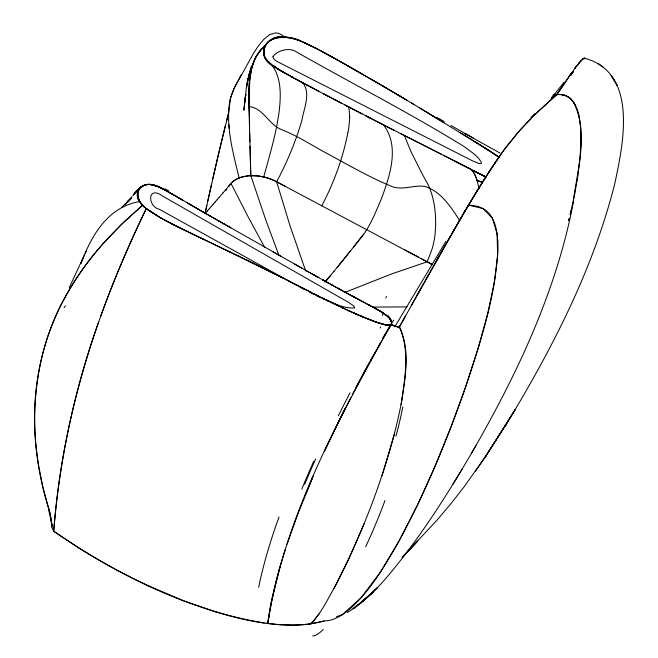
<?xml version="1.0" encoding="UTF-8"?>
<svg xmlns="http://www.w3.org/2000/svg" width="658" height="658" viewBox="0 0 658 658"><rect width="100%" height="100%" fill="white"/><g stroke="black" fill="none" stroke-linecap="round" stroke-linejoin="round"><path stroke-width="0.99" d="M234.898 86.576L231.32 95.476A33.27 18.794 -81.5 0 0 229.65 102.097C225.793 127.685 233.294 153.281 239.084 177.981A43.173 25.004 20.9 0 0 231.007 183.475A42.811 24.79 20.9 0 1 241.889 177.002L249.259 175.735L255.699 175.735A32.859 19.024 20.9 0 1 259.573 176.171L260.93 176.393A42.211 24.445 20.9 0 1 263.71 176.961A20.85 12.074 20.9 0 1 265.182 177.323L266.408 177.66A25.835 14.961 20.9 0 1 267.041 177.841A33.451 19.37 20.9 0 1 269.912 178.795A23.943 13.867 20.9 0 1 271.129 179.256A38.559 22.331 20.9 0 1 273.884 180.424A20.941 12.124 20.9 0 1 274.88 180.892L279.395 183.245M497.835 250.969C495.013 299.76 479.057 346.634 463.693 392.629C444.438 446.716 422.304 499.981 393.969 549.989C381.303 571.489 367.896 593.36 348.83 609.843A173.087 108.57 74.5 0 1 345.113 612.746C339.01 617.229 331.854 620.881 324.131 620.946A111.449 63.448 17.3 0 1 310.708 623.768A110.454 62.88 17.3 0 1 293.197 625.084L279.486 624.689L266.251 623.34M205.148 212.995L218.884 152.121L228.556 113.168L230.44 98.593L233.639 89.291L253.569 53.15L258.783 45.353L264.195 38.937L269.78 34.561L275.521 32.9L278.441 33.295L281.385 34.611L284.363 36.93C266.317 33.484 254.835 56.917 272.922 65.841M251.249 66.91L247.926 79.857L249.629 72.281L247.877 79.437L246.52 87.177L248.041 78.944L246.487 86.749L243.855 110.314L245.763 94.374M78.483 547.859L53.726 531.245C59.491 459.983 74.469 389.487 98.552 322.165M280.012 566.67L271.236 602.44L267.781 623.537C190.178 611.422 118.012 575.24 53.726 531.245C62.017 418.628 96.997 309.556 146.339 208.479C132.908 200.756 136.148 181.238 152.146 184.791A15.956 7.493 28.2 0 1 155.543 185.646A22.051 9.714 27.3 0 1 157.361 186.329M577.856 175.596L580.002 157.854L580.858 144.332A229.856 183.187 41.3 0 0 580.965 137.489L580.43 125.941M577.181 179.979L577.864 175.587M244.365 103.429L245.755 94.505M577.189 179.971L574.862 193.041M244.537 101.793L245.072 98.815M245.426 96.833L245.788 94.842M401.1 404.58C404.9 379.247 411.02 350.977 399.381 326.82L463.939 212.781L485.744 176.879L495.079 162.649L503.74 150.353L520.116 129.955L537.06 112.477L548.978 101.538M573.488 199.547C577.889 168.094 588.82 131.649 573.233 101.677C569.696 96.29 563.001 93.781 556.742 94.629L549.389 101.176M574.179 196.495L574.87 193.033M347.802 132.867C342.925 158.307 333.803 182.858 321.82 205.781M573.628 200.822C556.701 290.935 516.875 374.789 471.293 453.658M574.015 197.351L572.18 205.954M205.107 213.192L206.776 205.469M207.714 201.192L211.481 184.174M212.435 179.938L225.381 125.571M571.407 209.376L571.999 206.801M570.165 214.36L571.078 210.404M572.221 205.452L572.904 202.483M570.215 214.492L571.218 210.223M568.751 220.438L569.186 218.736M226.426 121.434L228.556 113.168M394.644 433.227L382.043 475.611M568.751 220.208L569.244 218.316M263.71 176.953C269.862 154.597 276.631 132.266 279.436 109.179C280.991 93.765 281.303 76.122 270.652 63.637M81.041 263.397L81.247 262.632M81.107 263.134C91.495 235.498 107.838 206.744 139.965 201.496C136.593 197.005 136.469 189.668 141.667 186.469M285.662 548.394C277.734 572.904 271.063 597.949 267.781 623.537C284.083 518.932 336.008 423.645 386.756 332.158M249.464 72.808L251.751 65.726M382.52 315.503L383.359 313.002M383.153 313.66L383.359 313.035L382.75 312.616M287.044 544.207L297.984 513.709L312.221 478.744M81.493 261.876L81.757 261.103M52.426 524.813L52.064 525.676A12.436 7.082 17.3 0 0 52.056 528.037L53.726 531.245M82.053 260.329L84.602 254.712M305.222 495.079L313.224 476.005M364.54 522.789L348.896 558.642L333.919 588.614M344.611 292.514L391.913 273.827L427.248 261.777L432.026 249.209A57.526 36.98 -80.4 0 0 434.856 236.09C436.772 218.653 435.464 199.942 427.766 184.051A100.559 8.612 58.2 0 1 421.219 172.051L410.913 151.488L404.333 135.507M69.287 287.645L83.056 257.961M324.336 451.125L344.924 408.618M324.386 451.478L340.844 417.205M85.392 253.116L86.272 251.323M299.53 40.673C289.545 36.609 276.023 33.961 267.567 42.564C262.452 47.392 262.238 56.095 267.345 61.005M377.47 82.924C353.017 69.082 329.066 54.145 303.544 42.301C290.244 33.78 258.717 34.208 264.458 56.711M344.989 408.931L350.755 397.662M235.399 85.565L239.199 78.524M352.236 394.8L368.908 363.635M272.971 39.266A33.5 22.183 27.7 0 0 265.388 45.583C257.689 63.045 282.348 70.636 293.468 77.841L278.087 69.189L270.257 63.801M355.945 387.323L364.68 371.063M390.416 326.088C393.385 323.045 390.021 318.883 387.899 316.753M367.156 366.539L373.941 354.341M370.602 360.559L375.734 351.356M399.126 327.371L400.113 325.595M402.4 321.532L405.361 316.218M399.176 327.322L404.728 317.353M399.003 327.363L399.324 326.796C409.819 350.007 405.213 376.286 401.783 400.574C395.368 434.856 385.078 468.266 373.028 500.96C362.04 529.953 349.694 558.461 335.317 585.957C327.742 598.862 321.507 613.149 310.699 623.768L322.198 621.473M411.234 305.575L428.514 274.789M416.72 295.845L422.658 285.235M428.753 274.304L434.428 264.228M425.907 279.436L428.777 274.32M240.31 76.558L241.552 74.346M374.805 352.811L381.632 340.869M434.28 264.549L449.044 238.517M434.453 264.245L445.384 244.899M239.775 77.496L240.359 76.46M377.453 348.312L380.011 343.813M437.216 259.285L439.98 254.416M449.027 238.509L477.7 189.71L500.187 155.272A64.599 11.104 -56.3 0 1 506.389 146.726M447.777 240.713L450.738 235.548M451.659 233.911L470.289 201.957L486.163 176.204M453.041 231.517L454.448 229.066M458.848 221.425L460.378 218.793M382.874 338.73L391.642 323.892L391.42 321.737L389.923 319.097M475.931 445.705C448.542 492.612 419.722 539.124 384.157 580.356C373.316 592.545 361.324 604.028 347.276 612.475M463.503 213.422L465.107 210.692M387.43 330.949L391.263 324.55A41.191 23.441 17.6 0 0 393.13 325.414L397.3 326.944L399.381 326.829A1.456 0.831 17.6 0 1 398.764 327.1L391.23 324.567A8.801 3.619 31.6 0 1 390.128 325.241M466.728 207.936L468.373 205.164L471.613 205.304L478.218 206.522L484.559 209.474A17.379 13.843 41.2 0 1 487.405 211.728C495.087 219.163 497.045 230.325 497.703 240.548M452.852 484.37L462.171 469.105M445.935 241.338L394.767 326.861M488.178 173.07L500.187 155.272M384.691 324.748L388.179 325.299L391.091 324.723L391.691 322.749L390.507 319.961M485.275 456.94L515.206 409.613L485.275 456.94L505.944 424.879L504.842 426.721C550.96 350.985 592.554 271.03 614.539 184.668C623.208 144.563 638.91 72.602 584.214 58.11L580.216 61.465M534.584 114.854L556.775 94.678L571.958 72.265L571.424 73.013M564.441 83.122L556.742 94.629L575.758 67.058L583.013 58.652L584.518 58.291M564.441 83.122L565.576 81.452M128.318 201.932L129.338 200.435M319.015 613.84L314.285 620.28L310.699 623.768M475.372 471.325L486.468 455.171L464.309 486.55L451.684 502.745L437.101 520.05L402.704 556.857M225.702 190.771L226.73 189.29M569.228 76.139L569.787 75.349M130.679 198.65L131.806 197.063L129.659 199.95M130.35 199.004L131.871 196.948M125.925 203.676L129.601 198.856M228.844 186.362L230.999 183.467L247.91 216.433L264.812 247.605M576.638 65.899L574.607 68.605L580.998 60.585M506.372 146.816L517.912 132.488L530.348 119.049M363.635 234.141L353.617 246.939M124.987 204.852L128.466 200.723L121.648 207.443M564.07 82.266L552.169 97.113M350.303 251.117L337.176 267.387M133.607 194.735C138.238 186.74 147.688 181.468 156.588 186.041C162.156 188.147 167.305 191.19 172.437 194.168M333.614 271.713C342.053 261.481 350.352 251.134 358.536 240.696C369.426 228.647 375.15 213.25 381.484 198.543C389.914 175.768 399.899 146.635 383.614 124.979L366.391 116.145M578.522 63.497L579.402 62.428M333.919 271.343L325.471 281.517M132.858 195.64C137.292 189.562 143.724 182.472 152.105 184.758M330.686 275.266L324.887 282.208M229 185.836L230.999 183.467M133.59 194.826L141.692 186.444L146.002 184.684L149.498 184.462L157.945 186.568L173.679 194.9M229.009 185.827L223.037 192.86M551.149 98.338L554.554 94.324L553.51 95.525M223.07 192.819L219.081 197.474M217.115 199.761L219.13 197.416M215.15 202.031L217.173 199.687M213.192 204.293L215.215 201.948M211.243 206.538L213.266 204.202M209.293 208.767L211.325 206.439M207.352 210.979L209.384 208.66M205.411 213.184L207.451 210.864M402.046 557.573L417.781 540.975L403.338 556.158M551.388 97.91L555.196 94.152L552.835 96.389M368.974 595.474L360.921 602.802L353.066 608.798L372.856 592.356L363.109 600.894L366.81 597.464M370.462 594.092L377.174 587.865L369.771 594.725M278.877 255.222L265.626 219.517L250.797 175.653L248.93 105.165L249.727 80.638L251.808 67.7L255.592 57.213L261.473 48.931L265.322 45.55C248.247 59.162 249.267 82.924 248.913 102.812M360.921 602.802L372.856 592.356M582.363 59.212L584.205 58.11A64.591 5.034 -60.2 0 1 584.715 58.924M553.674 95.591L554.949 94.53M265.322 45.55C242.21 66.359 250.377 101.324 249.489 129.042M141.7 186.444C131.904 194.02 142.013 206.768 149.909 211.193C167 222.626 186.066 230.645 204.416 239.775L190.178 232.899M336.468 616.735L342.16 614.794L360.946 597.949L380.061 572.641L399.077 540.95L417.583 504.801L435.152 465.954L451.363 426.014L465.806 386.435L478.07 348.51L487.734 313.381L494.397 282.019L497.645 255.255L497.07 233.763L492.283 218.037L482.865 208.446L468.43 205.173M324.131 620.946L322.683 621.341M287.456 37.868L289.972 37.712M390.079 325.2L384.724 324.723L377.996 322.79M557.894 94.546C562.903 94.184 568.15 95.846 571.555 99.646M373.218 307.089L406.973 306.899M239.109 177.997A39.595 22.923 20.9 0 1 250.78 175.637L258.89 176.064L265.602 177.438A31.214 18.07 20.9 0 1 276.64 181.781L432.528 264.722M556.775 94.678C570.692 92.474 578.308 107.221 579.501 118.966M388.179 325.299L380.414 323.539L372.954 320.989M386.534 325.085L376.68 322.223L357.672 314.697M481.631 181.838L477.165 180.703C475.52 175.242 473.053 168.974 466.9 167.305M482.207 182.052L477.165 180.728L476.532 178.737M154.466 185.334L162.041 188.427L170.562 193.082M215.947 611.973L183.269 600.622L149.029 586.081M482.651 182.373L477.165 180.703L478.983 188.657M394.726 326.105L398.707 327.067A1.456 0.831 17.3 0 0 399.332 326.796M375.512 321.926L378.029 322.774M295.006 39.044L305.781 43.296M395.82 326.508L393.13 325.414M365.215 317.937L375.537 321.902M370.355 319.994L372.979 320.964M360.37 315.898L370.388 319.977M365.248 317.921L358.149 314.943M362.764 316.885L348.255 310.551M393.945 325.784L393.089 325.422A40.804 23.227 17.3 0 1 391.23 324.567M358.174 314.927L346.042 309.531M354.284 313.249L356.11 314.055M352.737 312.542L356.134 314.039M303.404 42.252L316.901 48.774L345.689 64.616M303.544 42.301L317.016 48.815M348.288 310.535L350.508 311.538M348.469 310.617L317.337 295.516M343.83 308.503L346.067 309.515M322.659 298.65C332.784 302.598 343.657 308.857 354.711 307.886L353.765 305.954L348.189 302.17L162.715 196.142C147.038 184.684 147.458 206.678 159.326 209.285L296.61 285.309M341.625 307.467L343.854 308.487L321.976 297.852M205.099 240.038L281.772 277.372M239.463 256.488L197.449 236.386M226.319 250.204L230.687 252.294M339.446 306.414L332.849 303.264M161.243 188.04L164.336 189.603M237.604 255.584L282.973 278.054M195.673 235.589L165.956 220.808M245.64 259.466L253.445 263.274M330.661 302.195L332.874 303.248M315.914 295.384L321.005 297.877M252.565 262.846L260.987 266.975M176.426 226.171L186.962 231.361M486.04 177.06L476.071 172.034M482.47 175.275L485.9 176.986M261.275 267.14L265.61 269.319M100.699 316.169A249.242 50.263 -64.5 0 1 122.98 259.885A282.142 56.901 -64.5 0 1 146.356 208.487L159.532 217.263L178.269 227.092M481.829 174.954L485.769 176.92L473.003 170.463M321.951 297.868L324.147 298.938M269.969 271.483L274.287 273.679M405.205 135.926L451.125 159.203M400.887 133.738L441.057 154.087M313.298 293.468L319.78 296.774M383.622 124.971L406.422 136.56M477.905 172.964L478.884 173.465M278.622 275.866L291.642 282.455M300.303 286.863L317.633 295.664M170.373 223.111L174.485 225.201M444.043 155.601L475.06 171.45M379.304 122.775L394.2 130.366M378.21 122.215L379.395 122.824M287.291 280.267L304.613 289.084M311.76 292.687L294.282 283.746M309.573 292.152L314.105 294.463M454.793 161.07L471.811 169.846M452.655 159.984L458.61 163.036M473.941 170.94L480.899 174.436M382.051 124.173L323.489 93.765L331.319 97.902M456.117 161.753L462.755 165.166M365.42 115.66L370.693 118.358M461.184 164.36L467.558 167.658M359.21 112.452L361.283 113.521M347.835 106.555L362.089 113.924M344.915 105.009L353.494 109.475M346.1 105.642L348.419 106.851L349.159 109.524L349.612 117.042M338.837 101.85L341.296 103.142M332.051 98.272L340.622 102.763M333.836 99.226L336.345 100.542M305.147 289.841L298.28 286.197M306.34 84.701L328.095 96.208M307.228 85.178L294.356 78.318M309.474 86.362L312.789 88.106M302.038 82.431L304.185 83.566M404.777 249.851L418.521 257.122M370.898 305.954L368.793 304.835L374.015 307.607M374.361 307.788L385.3 314.442A23.869 12.938 20.2 0 1 387.677 316.523L387.85 316.704M358.265 299.267L369.13 305.016M372.996 307.064L377.026 309.211M291.634 76.805L303.815 83.369M319.327 91.577L297.474 79.947M354.045 297.021L360.37 300.377M420.964 258.421L432.1 264.491M280.201 183.672L285.317 186.395M351.816 295.837L356.151 298.148M298.173 80.366L291.848 76.97M375.093 308.183L383.005 312.764L388.08 316.926M347.737 293.649L382.323 312.386M347.276 293.402L349.842 294.776M354.588 297.367L343.542 291.387L345.639 292.522M321.31 51.094L337.365 59.944M500.105 153.133L464.885 133.484L473.702 138.32M345.203 292.284L337.052 287.834M346.741 293.131L310.05 272.799M341.453 290.244L330.966 284.478M288.229 74.979L289.421 75.637M289.199 75.514L271.96 65.15L265.544 58.735A13.44 9.451 24.9 0 1 264.516 56.703M332.973 285.588L322.584 279.823L328.893 283.327M285.852 73.663L287.044 74.321M322.774 279.921L324.805 281.048M427.248 261.777L432.018 264.45M312.871 274.37L318.817 277.709M305.88 270.446L317.444 276.936M283.458 72.314L276.327 68.128M378.358 309.943L379.65 310.683M294.578 264.031L308.692 272.017M297.548 265.733L301.718 268.086M340.408 61.679L362.237 74.058M466.686 134.471L450.993 125.489M167.987 191.601L183.146 200.443M218.686 220.899L297.827 265.865M224.279 224.082L214.5 218.514M226.697 225.48L230.868 227.849L209.705 215.783M347.309 65.594L369.73 78.442M272.568 251.537L280.892 256.275M202.763 211.802L214.179 218.341M210.132 216.03L195.212 207.459M200.534 210.519L205.839 213.57M161.695 218.481L147.894 209.721M437.109 117.478L444.051 121.483M188.838 203.758L201.661 211.169M197.49 208.759L199.571 209.968M197.589 208.816L193.32 206.341M187.061 202.705L194.069 206.776M188.328 203.437L191.231 205.132M385.16 87.407L370.47 78.828L386.92 88.427M175.151 195.755L176.336 196.446M171.524 193.633L179.856 198.502M180.81 199.053L189.15 203.922M176.624 196.61L182.208 199.868M392.719 91.84L382.816 86.017L407.146 100.394M391.017 90.845L400.064 96.175M395.129 93.255L407.425 100.575M399.233 95.69L413.948 104.474M411.521 103.026L436.032 117.889M419.697 107.961L427.873 112.921M380.283 311.061L386.649 315.585M460.493 132.842L470.709 139.035M426.697 112.197L490.827 151.62M432.693 115.857L444.109 122.84M470.388 138.887L499.233 157.394M474.755 141.528L476.803 142.761M476.779 142.778L484.856 147.787M484.839 147.803L494.183 153.824M492.801 152.911L499.397 157.451M494.158 153.84L499.414 157.443M153.322 213.505L146.339 208.479M598.435 63.768L603.55 67.371M471.046 169.451L473.628 172.437L476.203 177.808M266.169 59.607L269.163 62.288M302.82 82.842C311.168 93.354 303.823 108.669 301.841 120.414C295.681 141.7 287.102 162.263 276.64 181.789L290.014 225.768L305.715 271.071M142.934 205.288L142.539 204.852M459.621 220.463C450.903 206.957 441.008 191.412 424.829 186.411C414.079 184.808 403.231 190.368 392.563 186.79C368.093 176.731 345.022 163.11 321.696 150.567C308.446 143.123 295.458 135.038 281.254 129.486C268.587 124.444 263.389 107.92 248.938 106.53L248.921 104.038M573.957 102.755L575.215 104.984M49.778 511.899C26.254 440.745 28.985 358.865 67.289 293.369A167.56 84.323 -45.2 0 1 102.804 243.937L120.768 225.052L142.737 205.074L124.428 221.499L107.822 238.393A167.042 84.051 -45.2 0 0 68.161 291.848C39.71 340.359 29.339 398.312 36.922 453.823A803.369 404.226 -45.2 0 0 38.838 466.835L43.066 487.8L49.589 511.916M48.766 510.386L52.221 525.24M51.702 522.337L50 512.664L51.908 527.058M579.517 118.95L580.414 125.958M228.902 124.856L229.198 128.162M249.621 133.171L249.9 141.783M250.048 146.265L250.797 175.653M580.915 135.203L580.94 137.497A229.856 183.212 41.2 0 1 580.833 144.341M391.288 324.567A9.393 3.973 30.3 0 1 388.097 325.258M146.109 208.578A31.255 18.284 20.9 0 1 142.696 205.345M388.286 316.909A19.296 8.982 25.2 0 1 390.12 319.114M349.694 116.894A142.399 27.784 -64.8 0 1 347.918 132.686M137.234 192.481A33.5 17.495 29.3 0 1 142.186 186.847M385.794 297.942A72.701 7.542 -76.2 0 1 386.46 296.47M387.57 315.346A19.707 10.569 20.7 0 1 391.222 320.01M390.572 325.768A27.34 0.469 -61.9 0 1 391.28 324.46M289.989 37.958A31.255 17.947 21.1 0 1 294.957 39.283M310.798 623.891A118.136 67.256 17.3 0 1 267.757 623.43M392.99 325.587A39.924 25.317 16.6 0 1 391.132 324.707M382.438 338.656A36.132 1.053 -60.7 0 1 393.706 320.125M284.445 37.169A27.463 16.335 21.5 0 1 289.331 37.827M272.98 39.217A26.41 16.286 22.5 0 1 284.601 37.646M142.276 204.901A27.463 15.595 22 0 1 139.726 201.504M139.134 201.48A26.41 14.542 23.6 0 1 137.497 192.629M570.757 75.292A221.211 23.565 -64.3 0 1 573.439 71.508M530.874 117.494A221.211 51.275 -59.4 0 1 535.135 113.332M380.234 328.021A70.982 3.274 -73.7 0 1 380.554 327.001M152.047 184.659A13.44 6.276 28.1 0 1 154.441 185.227M157.361 186.107A26.114 11.227 27.1 0 1 161.317 187.826M164.87 188.78A61.712 24.807 26.9 0 1 168.67 190.869M270.389 63.703A26.114 18.975 22.5 0 1 267.493 60.931M276.771 67.601A61.712 46.002 21.4 0 1 273.407 65.364M570.667 75.489A220.159 23.186 -64.1 0 1 573.34 71.706M497.81 240.565A145.961 115.24 42.1 0 1 497.909 250.994M402.828 406.858A176.336 55.84 -85.1 0 1 395.952 436.188M384.988 500.508A414.581 99.917 -82.2 0 1 365.609 546.782M323.267 629.377A373.234 45.451 -73.7 0 1 312.698 635.924M258.684 587.273A638.227 168.925 -52 0 1 279.008 516.999M304.679 484.337A471.679 96.438 -56.1 0 1 315.626 459.07M338.368 415.79A211.095 26.624 -59.3 0 1 350.048 392.826M364.828 370.923A107.673 7.723 -60.5 0 1 367.279 366.44M301.767 489.141A472.855 95.5 -56.2 0 1 313.693 461.373M341.222 416.818A297.655 41.717 -58.9 0 1 345.368 408.569M149.029 586.072A395.96 225.406 17.3 0 1 78.508 547.843M215.964 611.932A204.136 116.211 17.3 0 0 247.474 620.165L249.777 620.593A157.681 89.768 17.3 0 0 264.269 623.077M64.122 307.656A292.999 107.641 -21.2 0 1 65.438 305.781M272.988 56.382C272.971 59.886 277.191 61.309 279.691 62.823L472.296 160.725L478.794 163.455L480.924 163.71L481.623 163.003C478.226 155.749 470.388 151.521 464.293 146.685C409.86 112.995 352.68 83.953 297.071 52.295C289.989 46.973 278.161 49.975 272.988 56.382M328.506 301.101L326.327 300.023L328.482 301.117M617.097 85.277L611.224 75.464L617.097 85.277"/></g></svg>
